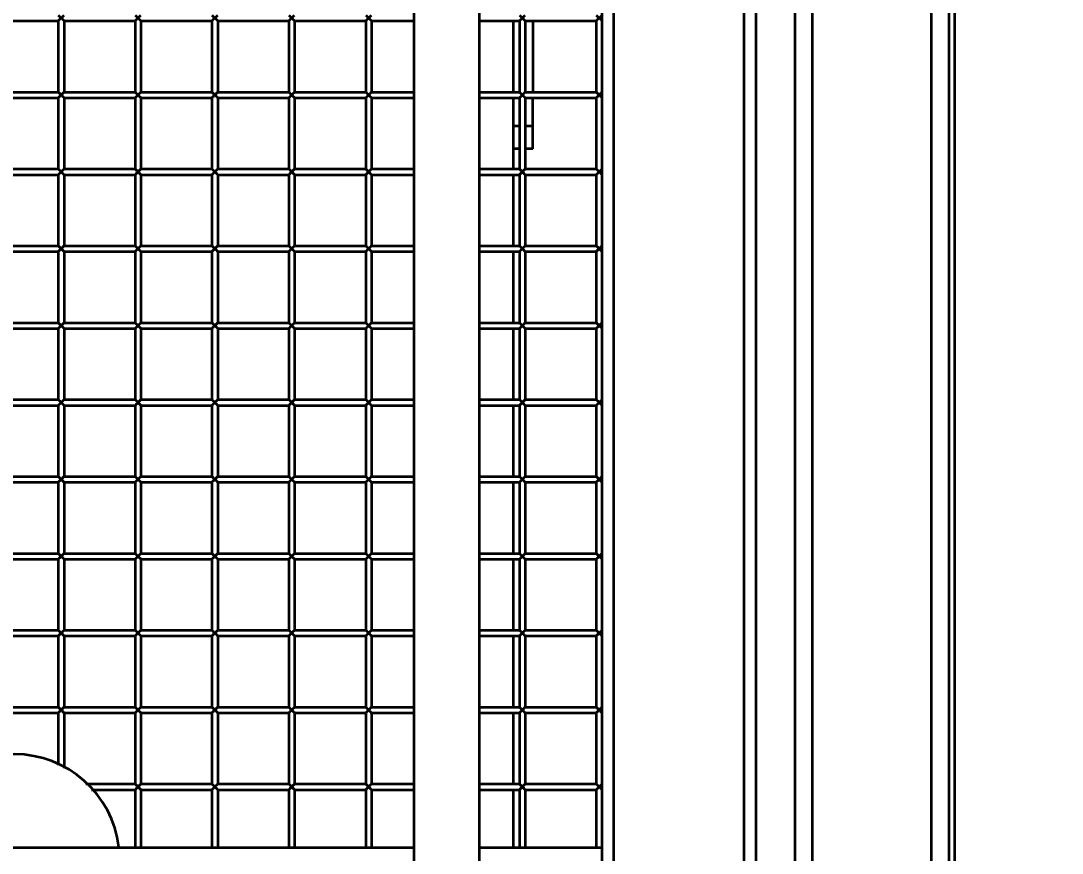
# Model space of a CAD drawing. Header units: millimetres. Extents: x 32496 to 166256, y 3504 to 23939.
# Drawn here: x 146807 to 147349, y 12489 to 12922 of the extents above; entities that cross this region are included whole.
import ezdxf

# ---------------------------------------------------------------- set-up
doc = ezdxf.new("R2010")
doc.units = ezdxf.units.MM
doc.header["$PDSIZE"] = -5
doc.layers.get('0').update_dxf_attribs({"lineweight": 35})
doc.layers.get('Defpoints').update_dxf_attribs({"lineweight": 18})
doc.layers.add('THICK', color=7, linetype='Continuous', lineweight=0)
doc.styles.add('TH_GBDIM', font='仿宋_GB2312.ttf', dxfattribs={"width": 0.8})
doc.dimstyles.new('TH_GBDIM', dxfattribs={"dimscale": 42, "dimtxt": 3, "dimasz": 3, "dimexe": 1.2, "dimexo": 0, "dimgap": 1, "dimtad": 1, "dimdec": 1, "dimdsep": 46, "dimtxsty": 'TH_GBDIM', "dimcen": 2.5, "dimdle": 252, "dimclrd": 4, "dimclre": 4, "dimclrt": 3, "dimadec": 0, "dimazin": 2, "dimtfac": 0.714286, "dimtdec": 1, "dimtmove": 0, "dimatfit": 3, "dimfxl": 1, "dimtolj": 1, "dimarcsym": 0})

# ---------------------------------------------------------------- blocks, each defined once
blk = doc.blocks.new('*D5866')
at = {"layer": 'Defpoints', "color": 0}
for p in [(146504.2, 13263.4), (152827.2, 12081.36), (152827.2, 11822.56)]:
    blk.add_point(p, dxfattribs=at)
at = {"layer": 'THICK', "color": 4, "linetype": 'Continuous', "lineweight": -2}
for p, q in [((146504.2, 13263.4), (146504.2, 11792.56)), ((152827.2, 12081.36), (152827.2, 11792.56)), ((146579.2, 11822.56), (152752.2, 11822.56))]:
    blk.add_line(p, q, dxfattribs=at)
at = {"layer": 'THICK', "color": 4}
for points in [[(146579.2, 11835.06), (146579.2, 11810.06), (146504.2, 11822.56)], [(152752.2, 11810.06), (152752.2, 11835.06), (152827.2, 11822.56)]]:
    blk.add_solid(points, dxfattribs=at)
at = {"layer": 'THICK', "color": 3, "lineweight": -3, "insert": (149665.7, 11885.26), "char_height": 75, "attachment_point": 5, "style": 'TH_GBDIM'}
blk.add_mtext('\\A1;About {\\A1;6323}', dxfattribs=at)
blk = doc.blocks.new('8-1250')
at = {"linetype": 'Continuous'}
for p, q in [((-1377.63, -34671.29), (-1377.63, -32152.29)), ((-1315.63, -34671.29), (-1315.63, -32152.29)), ((-1306.63, -32152.29), (-1306.63, -34671.29)), ((-1303.63, -32152.29), (-1303.63, -34671.29)), ((-1386.63, -34591.29), (-1386.63, -32232.29)), ((-1481.13, -32251.79), (-1481.13, -34571.79)), ((-1413.13, -34571.79), (-1413.13, -32251.79)), ((-1407.13, -32251.79), (-1407.13, -34571.79)), ((-1551.13, -33362.79), (-1551.13, -34431.79)), ((-1585.13, -33446.27), (-1585.13, -34431.79)), ((-1487.13, -34414.79), (-1487.13, -33511.79)), ((-1770.13, -33981.79), (-1767.13, -33984.79)), ((-1770.13, -33984.79), (-1767.13, -33981.79)), ((-1730.13, -33981.79), (-1727.13, -33984.79)), ((-1730.13, -33984.79), (-1727.13, -33981.79)), ((-1690.13, -33981.79), (-1687.13, -33984.79)), ((-1690.13, -33984.79), (-1687.13, -33981.79)), ((-1650.13, -33981.79), (-1647.13, -33984.79)), ((-1650.13, -33984.79), (-1647.13, -33981.79)), ((-1610.13, -33981.79), (-1607.13, -33984.79)), ((-1610.13, -33984.79), (-1607.13, -33981.79)), ((-1530.13, -33981.79), (-1527.13, -33984.79)), ((-1530.13, -33984.79), (-1527.13, -33981.79)), ((-1490.13, -33981.79), (-1487.13, -33984.79)), ((-1490.13, -33984.79), (-1487.13, -33981.79)), ((-1807.13, -33984.79), (-1770.13, -33984.79)), ((-1770.13, -33984.79), (-1770.13, -34021.79)), ((-1767.13, -33984.79), (-1730.13, -33984.79)), ((-1767.13, -33984.79), (-1767.13, -34021.79)), ((-1730.13, -33984.79), (-1730.13, -34021.79)), ((-1727.13, -33984.79), (-1690.13, -33984.79)), ((-1727.13, -33984.79), (-1727.13, -34021.79)), ((-1690.13, -33984.79), (-1690.13, -34021.79)), ((-1687.13, -33984.79), (-1650.13, -33984.79)), ((-1687.13, -33984.79), (-1687.13, -34021.79)), ((-1650.13, -33984.79), (-1650.13, -34021.79)), ((-1647.13, -33984.79), (-1610.13, -33984.79)), ((-1647.13, -33984.79), (-1647.13, -34021.79)), ((-1610.13, -33984.79), (-1610.13, -34021.79)), ((-1607.13, -33984.79), (-1585.13, -33984.79)), ((-1607.13, -33984.79), (-1607.13, -34021.79)), ((-1551.13, -33984.79), (-1530.13, -33984.79)), ((-1533.13, -34021.79), (-1533.13, -33984.79)), ((-1530.13, -33984.79), (-1530.13, -34021.79)), ((-1527.13, -33984.79), (-1490.13, -33984.79)), ((-1527.13, -33984.79), (-1527.13, -34021.79)), ((-1523.13, -33984.79), (-1523.13, -34021.79)), ((-1490.13, -33984.79), (-1490.13, -34021.79)), ((-1807.13, -34021.79), (-1770.13, -34021.79)), ((-1807.13, -34024.79), (-1770.13, -34024.79)), ((-1770.13, -34021.79), (-1767.13, -34024.79)), ((-1770.13, -34024.79), (-1767.13, -34021.79)), ((-1770.13, -34024.79), (-1770.13, -34061.79)), ((-1770.01, -34024.67), (-1769.22, -34023.88)), ((-1769.22, -34023.88), (-1768.63, -34023.29)), ((-1767.13, -34021.79), (-1730.13, -34021.79)), ((-1767.13, -34024.79), (-1730.13, -34024.79)), ((-1767.13, -34024.79), (-1767.13, -34061.79)), ((-1730.13, -34021.79), (-1727.13, -34024.79)), ((-1730.13, -34024.79), (-1727.13, -34021.79)), ((-1730.13, -34024.79), (-1730.13, -34061.79)), ((-1730.01, -34024.67), (-1729.22, -34023.88)), ((-1729.22, -34023.88), (-1728.63, -34023.29)), ((-1727.13, -34021.79), (-1690.13, -34021.79)), ((-1727.13, -34024.79), (-1690.13, -34024.79)), ((-1727.13, -34024.79), (-1727.13, -34061.79)), ((-1690.13, -34021.79), (-1687.13, -34024.79)), ((-1690.13, -34024.79), (-1687.13, -34021.79)), ((-1690.13, -34024.79), (-1690.13, -34061.79)), ((-1690.01, -34024.67), (-1689.22, -34023.88)), ((-1689.22, -34023.88), (-1688.63, -34023.29)), ((-1687.13, -34021.79), (-1650.13, -34021.79)), ((-1687.13, -34024.79), (-1650.13, -34024.79)), ((-1687.13, -34024.79), (-1687.13, -34061.79)), ((-1650.13, -34021.79), (-1647.13, -34024.79)), ((-1650.13, -34024.79), (-1647.13, -34021.79)), ((-1650.13, -34024.79), (-1650.13, -34061.79)), ((-1650.01, -34024.67), (-1649.22, -34023.88)), ((-1649.22, -34023.88), (-1648.63, -34023.29)), ((-1647.13, -34021.79), (-1610.13, -34021.79)), ((-1647.13, -34024.79), (-1610.13, -34024.79)), ((-1647.13, -34024.79), (-1647.13, -34061.79)), ((-1610.13, -34021.79), (-1607.13, -34024.79)), ((-1610.13, -34024.79), (-1607.13, -34021.79)), ((-1610.13, -34024.79), (-1610.13, -34061.79)), ((-1610.01, -34024.67), (-1609.22, -34023.88)), ((-1609.22, -34023.88), (-1608.63, -34023.29)), ((-1607.13, -34021.79), (-1585.13, -34021.79)), ((-1607.13, -34024.79), (-1585.13, -34024.79)), ((-1607.13, -34024.79), (-1607.13, -34061.79)), ((-1551.13, -34021.79), (-1530.13, -34021.79)), ((-1551.13, -34024.79), (-1530.13, -34024.79)), ((-1533.13, -34061.79), (-1533.13, -34024.79)), ((-1530.13, -34021.79), (-1527.13, -34024.79)), ((-1530.13, -34024.79), (-1527.13, -34021.79)), ((-1530.13, -34024.79), (-1530.13, -34061.79)), ((-1530.01, -34024.67), (-1529.22, -34023.88)), ((-1529.22, -34023.88), (-1528.63, -34023.29)), ((-1527.13, -34021.79), (-1490.13, -34021.79)), ((-1527.13, -34024.79), (-1490.13, -34024.79)), ((-1527.13, -34024.79), (-1527.13, -34061.79)), ((-1523.13, -34051.29), (-1523.13, -34024.79)), ((-1490.13, -34021.79), (-1487.13, -34024.79)), ((-1490.13, -34024.79), (-1487.13, -34021.79)), ((-1490.13, -34024.79), (-1490.13, -34061.79)), ((-1490.01, -34024.67), (-1489.22, -34023.88)), ((-1489.22, -34023.88), (-1488.63, -34023.29)), ((-1533.13, -34039.29), (-1530.13, -34039.29)), ((-1527.13, -34039.29), (-1523.13, -34039.29)), ((-1530.13, -34051.29), (-1533.13, -34051.29)), ((-1523.13, -34051.29), (-1527.13, -34051.29)), ((-1807.13, -34061.79), (-1770.13, -34061.79)), ((-1770.13, -34061.79), (-1767.13, -34064.79)), ((-1770.13, -34064.79), (-1767.13, -34061.79)), ((-1770.01, -34064.67), (-1769.22, -34063.88)), ((-1769.22, -34063.88), (-1768.63, -34063.29)), ((-1767.13, -34061.79), (-1730.13, -34061.79)), ((-1730.13, -34061.79), (-1727.13, -34064.79)), ((-1730.13, -34064.79), (-1727.13, -34061.79)), ((-1730.01, -34064.67), (-1729.22, -34063.88)), ((-1729.22, -34063.88), (-1728.63, -34063.29)), ((-1727.13, -34061.79), (-1690.13, -34061.79)), ((-1690.13, -34061.79), (-1687.13, -34064.79)), ((-1690.13, -34064.79), (-1687.13, -34061.79)), ((-1690.01, -34064.67), (-1689.22, -34063.88)), ((-1689.22, -34063.88), (-1688.63, -34063.29)), ((-1687.13, -34061.79), (-1650.13, -34061.79)), ((-1650.13, -34061.79), (-1647.13, -34064.79)), ((-1650.13, -34064.79), (-1647.13, -34061.79)), ((-1650.01, -34064.67), (-1649.22, -34063.88)), ((-1649.22, -34063.88), (-1648.63, -34063.29)), ((-1647.13, -34061.79), (-1610.13, -34061.79)), ((-1610.13, -34061.79), (-1607.13, -34064.79)), ((-1610.13, -34064.79), (-1607.13, -34061.79)), ((-1610.01, -34064.67), (-1609.22, -34063.88)), ((-1609.22, -34063.88), (-1608.63, -34063.29)), ((-1607.13, -34061.79), (-1585.13, -34061.79)), ((-1551.13, -34061.79), (-1530.13, -34061.79)), ((-1530.13, -34061.79), (-1527.13, -34064.79)), ((-1530.13, -34064.79), (-1527.13, -34061.79)), ((-1530.01, -34064.67), (-1529.22, -34063.88)), ((-1529.22, -34063.88), (-1528.63, -34063.29)), ((-1527.13, -34061.79), (-1490.13, -34061.79)), ((-1490.13, -34061.79), (-1487.13, -34064.79)), ((-1490.13, -34064.79), (-1487.13, -34061.79)), ((-1490.01, -34064.67), (-1489.22, -34063.88)), ((-1489.22, -34063.88), (-1488.63, -34063.29)), ((-1807.13, -34064.79), (-1770.13, -34064.79)), ((-1770.13, -34064.79), (-1770.13, -34101.79)), ((-1767.13, -34064.79), (-1730.13, -34064.79)), ((-1767.13, -34064.79), (-1767.13, -34101.79)), ((-1730.13, -34064.79), (-1730.13, -34101.79)), ((-1727.13, -34064.79), (-1690.13, -34064.79)), ((-1727.13, -34064.79), (-1727.13, -34101.79)), ((-1690.13, -34064.79), (-1690.13, -34101.79)), ((-1687.13, -34064.79), (-1650.13, -34064.79)), ((-1687.13, -34064.79), (-1687.13, -34101.79)), ((-1650.13, -34064.79), (-1650.13, -34101.79)), ((-1647.13, -34064.79), (-1610.13, -34064.79)), ((-1647.13, -34064.79), (-1647.13, -34101.79)), ((-1610.13, -34064.79), (-1610.13, -34101.79)), ((-1607.13, -34064.79), (-1585.13, -34064.79)), ((-1607.13, -34064.79), (-1607.13, -34101.79)), ((-1551.13, -34064.79), (-1530.13, -34064.79)), ((-1533.13, -34101.79), (-1533.13, -34064.79)), ((-1530.13, -34064.79), (-1530.13, -34101.79)), ((-1527.13, -34064.79), (-1490.13, -34064.79)), ((-1527.13, -34064.79), (-1527.13, -34101.79)), ((-1490.13, -34064.79), (-1490.13, -34101.79)), ((-1807.13, -34101.79), (-1770.13, -34101.79)), ((-1770.13, -34101.79), (-1767.13, -34104.79)), ((-1770.13, -34104.79), (-1767.13, -34101.79)), ((-1767.13, -34101.79), (-1730.13, -34101.79)), ((-1730.13, -34101.79), (-1727.13, -34104.79)), ((-1730.13, -34104.79), (-1727.13, -34101.79)), ((-1727.13, -34101.79), (-1690.13, -34101.79)), ((-1690.13, -34101.79), (-1687.13, -34104.79)), ((-1690.13, -34104.79), (-1687.13, -34101.79)), ((-1687.13, -34101.79), (-1650.13, -34101.79)), ((-1650.13, -34101.79), (-1647.13, -34104.79)), ((-1650.13, -34104.79), (-1647.13, -34101.79)), ((-1647.13, -34101.79), (-1610.13, -34101.79)), ((-1610.13, -34101.79), (-1607.13, -34104.79)), ((-1610.13, -34104.79), (-1607.13, -34101.79)), ((-1607.13, -34101.79), (-1585.13, -34101.79)), ((-1551.13, -34101.79), (-1530.13, -34101.79)), ((-1530.13, -34101.79), (-1527.13, -34104.79)), ((-1530.13, -34104.79), (-1527.13, -34101.79)), ((-1527.13, -34101.79), (-1490.13, -34101.79)), ((-1490.13, -34101.79), (-1487.13, -34104.79)), ((-1490.13, -34104.79), (-1487.13, -34101.79)), ((-1807.13, -34104.79), (-1770.13, -34104.79)), ((-1770.13, -34104.79), (-1770.13, -34141.79)), ((-1770.01, -34104.67), (-1769.22, -34103.88)), ((-1769.22, -34103.88), (-1768.63, -34103.29)), ((-1767.13, -34104.79), (-1730.13, -34104.79)), ((-1767.13, -34104.79), (-1767.13, -34141.79)), ((-1730.13, -34104.79), (-1730.13, -34141.79)), ((-1730.01, -34104.67), (-1729.22, -34103.88)), ((-1729.22, -34103.88), (-1728.63, -34103.29)), ((-1727.13, -34104.79), (-1690.13, -34104.79)), ((-1727.13, -34104.79), (-1727.13, -34141.79)), ((-1690.13, -34104.79), (-1690.13, -34141.79)), ((-1690.01, -34104.67), (-1689.22, -34103.88)), ((-1689.22, -34103.88), (-1688.63, -34103.29)), ((-1687.13, -34104.79), (-1650.13, -34104.79)), ((-1687.13, -34104.79), (-1687.13, -34141.79)), ((-1650.13, -34104.79), (-1650.13, -34141.79)), ((-1650.01, -34104.67), (-1649.22, -34103.88)), ((-1649.22, -34103.88), (-1648.63, -34103.29)), ((-1647.13, -34104.79), (-1610.13, -34104.79)), ((-1647.13, -34104.79), (-1647.13, -34141.79)), ((-1610.13, -34104.79), (-1610.13, -34141.79)), ((-1610.01, -34104.67), (-1609.22, -34103.88)), ((-1609.22, -34103.88), (-1608.63, -34103.29)), ((-1607.13, -34104.79), (-1585.13, -34104.79)), ((-1607.13, -34104.79), (-1607.13, -34141.79)), ((-1551.13, -34104.79), (-1530.13, -34104.79)), ((-1533.13, -34141.79), (-1533.13, -34104.79)), ((-1530.13, -34104.79), (-1530.13, -34141.79)), ((-1530.01, -34104.67), (-1529.22, -34103.88)), ((-1529.22, -34103.88), (-1528.63, -34103.29)), ((-1527.13, -34104.79), (-1490.13, -34104.79)), ((-1527.13, -34104.79), (-1527.13, -34141.79)), ((-1490.13, -34104.79), (-1490.13, -34141.79)), ((-1490.01, -34104.67), (-1489.22, -34103.88)), ((-1489.22, -34103.88), (-1488.63, -34103.29)), ((-1807.13, -34141.79), (-1770.13, -34141.79)), ((-1807.13, -34144.79), (-1770.13, -34144.79)), ((-1770.13, -34141.79), (-1767.13, -34144.79)), ((-1770.13, -34144.79), (-1767.13, -34141.79)), ((-1770.13, -34144.79), (-1770.13, -34181.79)), ((-1770.01, -34144.67), (-1769.22, -34143.88)), ((-1769.22, -34143.88), (-1768.63, -34143.29)), ((-1767.13, -34141.79), (-1730.13, -34141.79)), ((-1767.13, -34144.79), (-1730.13, -34144.79)), ((-1767.13, -34144.79), (-1767.13, -34181.79)), ((-1730.13, -34141.79), (-1727.13, -34144.79)), ((-1730.13, -34144.79), (-1727.13, -34141.79)), ((-1730.13, -34144.79), (-1730.13, -34181.79)), ((-1730.01, -34144.67), (-1729.22, -34143.88)), ((-1729.22, -34143.88), (-1728.63, -34143.29)), ((-1727.13, -34141.79), (-1690.13, -34141.79)), ((-1727.13, -34144.79), (-1690.13, -34144.79)), ((-1727.13, -34144.79), (-1727.13, -34181.79)), ((-1690.13, -34141.79), (-1687.13, -34144.79)), ((-1690.13, -34144.79), (-1687.13, -34141.79)), ((-1690.13, -34144.79), (-1690.13, -34181.79)), ((-1690.01, -34144.67), (-1689.22, -34143.88)), ((-1689.22, -34143.88), (-1688.63, -34143.29)), ((-1687.13, -34141.79), (-1650.13, -34141.79)), ((-1687.13, -34144.79), (-1650.13, -34144.79)), ((-1687.13, -34144.79), (-1687.13, -34181.79)), ((-1650.13, -34141.79), (-1647.13, -34144.79)), ((-1650.13, -34144.79), (-1647.13, -34141.79)), ((-1650.13, -34144.79), (-1650.13, -34181.79)), ((-1650.01, -34144.67), (-1649.22, -34143.88)), ((-1649.22, -34143.88), (-1648.63, -34143.29)), ((-1647.13, -34141.79), (-1610.13, -34141.79)), ((-1647.13, -34144.79), (-1610.13, -34144.79)), ((-1647.13, -34144.79), (-1647.13, -34181.79)), ((-1610.13, -34141.79), (-1607.13, -34144.79)), ((-1610.13, -34144.79), (-1607.13, -34141.79)), ((-1610.13, -34144.79), (-1610.13, -34181.79)), ((-1610.01, -34144.67), (-1609.22, -34143.88)), ((-1609.22, -34143.88), (-1608.63, -34143.29)), ((-1607.13, -34141.79), (-1585.13, -34141.79)), ((-1607.13, -34144.79), (-1585.13, -34144.79)), ((-1607.13, -34144.79), (-1607.13, -34181.79)), ((-1551.13, -34141.79), (-1530.13, -34141.79)), ((-1551.13, -34144.79), (-1530.13, -34144.79)), ((-1533.13, -34181.79), (-1533.13, -34144.79)), ((-1530.13, -34141.79), (-1527.13, -34144.79)), ((-1530.13, -34144.79), (-1527.13, -34141.79)), ((-1530.13, -34144.79), (-1530.13, -34181.79)), ((-1530.01, -34144.67), (-1529.22, -34143.88)), ((-1529.22, -34143.88), (-1528.63, -34143.29)), ((-1527.13, -34141.79), (-1490.13, -34141.79)), ((-1527.13, -34144.79), (-1490.13, -34144.79)), ((-1527.13, -34144.79), (-1527.13, -34181.79)), ((-1490.13, -34141.79), (-1487.13, -34144.79)), ((-1490.13, -34144.79), (-1487.13, -34141.79)), ((-1490.13, -34144.79), (-1490.13, -34181.79)), ((-1490.01, -34144.67), (-1489.22, -34143.88)), ((-1489.22, -34143.88), (-1488.63, -34143.29)), ((-1807.13, -34181.79), (-1770.13, -34181.79)), ((-1770.13, -34181.79), (-1767.13, -34184.79)), ((-1770.13, -34184.79), (-1767.13, -34181.79)), ((-1770.01, -34184.67), (-1769.22, -34183.88)), ((-1769.22, -34183.88), (-1768.63, -34183.29)), ((-1767.13, -34181.79), (-1730.13, -34181.79)), ((-1730.13, -34181.79), (-1727.13, -34184.79)), ((-1730.13, -34184.79), (-1727.13, -34181.79)), ((-1730.01, -34184.67), (-1729.22, -34183.88)), ((-1729.22, -34183.88), (-1728.63, -34183.29)), ((-1727.13, -34181.79), (-1690.13, -34181.79)), ((-1690.13, -34181.79), (-1687.13, -34184.79)), ((-1690.13, -34184.79), (-1687.13, -34181.79)), ((-1690.01, -34184.67), (-1689.22, -34183.88)), ((-1689.22, -34183.88), (-1688.63, -34183.29)), ((-1687.13, -34181.79), (-1650.13, -34181.79)), ((-1650.13, -34181.79), (-1647.13, -34184.79)), ((-1650.13, -34184.79), (-1647.13, -34181.79)), ((-1650.01, -34184.67), (-1649.22, -34183.88)), ((-1649.22, -34183.88), (-1648.63, -34183.29)), ((-1647.13, -34181.79), (-1610.13, -34181.79)), ((-1610.13, -34181.79), (-1607.13, -34184.79)), ((-1610.13, -34184.79), (-1607.13, -34181.79)), ((-1610.01, -34184.67), (-1609.22, -34183.88)), ((-1609.22, -34183.88), (-1608.63, -34183.29)), ((-1607.13, -34181.79), (-1585.13, -34181.79)), ((-1551.13, -34181.79), (-1530.13, -34181.79)), ((-1530.13, -34181.79), (-1527.13, -34184.79)), ((-1530.13, -34184.79), (-1527.13, -34181.79)), ((-1530.01, -34184.67), (-1529.22, -34183.88)), ((-1529.22, -34183.88), (-1528.63, -34183.29)), ((-1527.13, -34181.79), (-1490.13, -34181.79)), ((-1490.13, -34181.79), (-1487.13, -34184.79)), ((-1490.13, -34184.79), (-1487.13, -34181.79)), ((-1490.01, -34184.67), (-1489.22, -34183.88)), ((-1489.22, -34183.88), (-1488.63, -34183.29)), ((-1807.13, -34184.79), (-1770.13, -34184.79)), ((-1770.13, -34184.79), (-1770.13, -34221.79)), ((-1767.13, -34184.79), (-1730.13, -34184.79)), ((-1767.13, -34184.79), (-1767.13, -34221.79)), ((-1730.13, -34184.79), (-1730.13, -34221.79)), ((-1727.13, -34184.79), (-1690.13, -34184.79)), ((-1727.13, -34184.79), (-1727.13, -34221.79)), ((-1690.13, -34184.79), (-1690.13, -34221.79)), ((-1687.13, -34184.79), (-1650.13, -34184.79)), ((-1687.13, -34184.79), (-1687.13, -34221.79)), ((-1650.13, -34184.79), (-1650.13, -34221.79)), ((-1647.13, -34184.79), (-1610.13, -34184.79)), ((-1647.13, -34184.79), (-1647.13, -34221.79)), ((-1610.13, -34184.79), (-1610.13, -34221.79)), ((-1607.13, -34184.79), (-1585.13, -34184.79)), ((-1607.13, -34184.79), (-1607.13, -34221.79)), ((-1551.13, -34184.79), (-1530.13, -34184.79)), ((-1533.13, -34221.79), (-1533.13, -34184.79)), ((-1530.13, -34184.79), (-1530.13, -34221.79)), ((-1527.13, -34184.79), (-1490.13, -34184.79)), ((-1527.13, -34184.79), (-1527.13, -34221.79)), ((-1490.13, -34184.79), (-1490.13, -34221.79)), ((-1807.13, -34221.79), (-1770.13, -34221.79)), ((-1770.13, -34221.79), (-1767.13, -34224.79)), ((-1770.13, -34224.79), (-1767.13, -34221.79)), ((-1767.13, -34221.79), (-1730.13, -34221.79)), ((-1730.13, -34221.79), (-1727.13, -34224.79)), ((-1730.13, -34224.79), (-1727.13, -34221.79)), ((-1727.13, -34221.79), (-1690.13, -34221.79)), ((-1690.13, -34221.79), (-1687.13, -34224.79)), ((-1690.13, -34224.79), (-1687.13, -34221.79)), ((-1687.13, -34221.79), (-1650.13, -34221.79)), ((-1650.13, -34221.79), (-1647.13, -34224.79)), ((-1650.13, -34224.79), (-1647.13, -34221.79)), ((-1647.13, -34221.79), (-1610.13, -34221.79)), ((-1610.13, -34221.79), (-1607.13, -34224.79)), ((-1610.13, -34224.79), (-1607.13, -34221.79)), ((-1607.13, -34221.79), (-1585.13, -34221.79)), ((-1551.13, -34221.79), (-1530.13, -34221.79)), ((-1530.13, -34221.79), (-1527.13, -34224.79)), ((-1530.13, -34224.79), (-1527.13, -34221.79)), ((-1527.13, -34221.79), (-1490.13, -34221.79)), ((-1490.13, -34221.79), (-1487.13, -34224.79)), ((-1490.13, -34224.79), (-1487.13, -34221.79)), ((-1807.13, -34224.79), (-1770.13, -34224.79)), ((-1770.13, -34224.79), (-1770.13, -34261.79)), ((-1770.01, -34224.67), (-1769.22, -34223.88)), ((-1769.22, -34223.88), (-1768.63, -34223.29)), ((-1767.13, -34224.79), (-1730.13, -34224.79)), ((-1767.13, -34224.79), (-1767.13, -34261.79)), ((-1730.13, -34224.79), (-1730.13, -34261.79)), ((-1730.01, -34224.67), (-1729.22, -34223.88)), ((-1729.22, -34223.88), (-1728.63, -34223.29)), ((-1727.13, -34224.79), (-1690.13, -34224.79)), ((-1727.13, -34224.79), (-1727.13, -34261.79)), ((-1690.13, -34224.79), (-1690.13, -34261.79)), ((-1690.01, -34224.67), (-1689.22, -34223.88)), ((-1689.22, -34223.88), (-1688.63, -34223.29)), ((-1687.13, -34224.79), (-1650.13, -34224.79)), ((-1687.13, -34224.79), (-1687.13, -34261.79)), ((-1650.13, -34224.79), (-1650.13, -34261.79)), ((-1650.01, -34224.67), (-1649.22, -34223.88)), ((-1649.22, -34223.88), (-1648.63, -34223.29)), ((-1647.13, -34224.79), (-1610.13, -34224.79)), ((-1647.13, -34224.79), (-1647.13, -34261.79)), ((-1610.13, -34224.79), (-1610.13, -34261.79)), ((-1610.01, -34224.67), (-1609.22, -34223.88)), ((-1609.22, -34223.88), (-1608.63, -34223.29)), ((-1607.13, -34224.79), (-1585.13, -34224.79)), ((-1607.13, -34224.79), (-1607.13, -34261.79)), ((-1551.13, -34224.79), (-1530.13, -34224.79)), ((-1533.13, -34261.79), (-1533.13, -34224.79)), ((-1530.13, -34224.79), (-1530.13, -34261.79)), ((-1530.01, -34224.67), (-1529.22, -34223.88)), ((-1529.22, -34223.88), (-1528.63, -34223.29)), ((-1527.13, -34224.79), (-1490.13, -34224.79)), ((-1527.13, -34224.79), (-1527.13, -34261.79)), ((-1490.13, -34224.79), (-1490.13, -34261.79)), ((-1490.01, -34224.67), (-1489.22, -34223.88)), ((-1489.22, -34223.88), (-1488.63, -34223.29)), ((-1807.13, -34261.79), (-1770.13, -34261.79)), ((-1807.13, -34264.79), (-1770.13, -34264.79)), ((-1770.13, -34261.79), (-1767.13, -34264.79)), ((-1770.13, -34264.79), (-1767.13, -34261.79)), ((-1770.13, -34264.79), (-1770.13, -34301.79)), ((-1770.01, -34264.67), (-1769.22, -34263.88)), ((-1769.22, -34263.88), (-1768.63, -34263.29)), ((-1767.13, -34261.79), (-1730.13, -34261.79)), ((-1767.13, -34264.79), (-1730.13, -34264.79)), ((-1767.13, -34264.79), (-1767.13, -34301.79)), ((-1730.13, -34261.79), (-1727.13, -34264.79)), ((-1730.13, -34264.79), (-1727.13, -34261.79)), ((-1730.13, -34264.79), (-1730.13, -34301.79)), ((-1730.01, -34264.67), (-1729.22, -34263.88)), ((-1729.22, -34263.88), (-1728.63, -34263.29)), ((-1727.13, -34261.79), (-1690.13, -34261.79)), ((-1727.13, -34264.79), (-1690.13, -34264.79)), ((-1727.13, -34264.79), (-1727.13, -34301.79)), ((-1690.13, -34261.79), (-1687.13, -34264.79)), ((-1690.13, -34264.79), (-1687.13, -34261.79)), ((-1690.13, -34264.79), (-1690.13, -34301.79)), ((-1690.01, -34264.67), (-1689.22, -34263.88)), ((-1689.22, -34263.88), (-1688.63, -34263.29)), ((-1687.13, -34261.79), (-1650.13, -34261.79)), ((-1687.13, -34264.79), (-1650.13, -34264.79)), ((-1687.13, -34264.79), (-1687.13, -34301.79)), ((-1650.13, -34261.79), (-1647.13, -34264.79)), ((-1650.13, -34264.79), (-1647.13, -34261.79)), ((-1650.13, -34264.79), (-1650.13, -34301.79)), ((-1650.01, -34264.67), (-1649.22, -34263.88)), ((-1649.22, -34263.88), (-1648.63, -34263.29)), ((-1647.13, -34261.79), (-1610.13, -34261.79)), ((-1647.13, -34264.79), (-1610.13, -34264.79)), ((-1647.13, -34264.79), (-1647.13, -34301.79)), ((-1610.13, -34261.79), (-1607.13, -34264.79)), ((-1610.13, -34264.79), (-1607.13, -34261.79)), ((-1610.13, -34264.79), (-1610.13, -34301.79)), ((-1610.01, -34264.67), (-1609.22, -34263.88)), ((-1609.22, -34263.88), (-1608.63, -34263.29)), ((-1607.13, -34261.79), (-1585.13, -34261.79)), ((-1607.13, -34264.79), (-1585.13, -34264.79)), ((-1607.13, -34264.79), (-1607.13, -34301.79)), ((-1551.13, -34261.79), (-1530.13, -34261.79)), ((-1551.13, -34264.79), (-1530.13, -34264.79)), ((-1533.13, -34301.79), (-1533.13, -34264.79)), ((-1530.13, -34261.79), (-1527.13, -34264.79)), ((-1530.13, -34264.79), (-1527.13, -34261.79)), ((-1530.13, -34264.79), (-1530.13, -34301.79)), ((-1530.01, -34264.67), (-1529.22, -34263.88)), ((-1529.22, -34263.88), (-1528.63, -34263.29)), ((-1527.13, -34261.79), (-1490.13, -34261.79)), ((-1527.13, -34264.79), (-1490.13, -34264.79)), ((-1527.13, -34264.79), (-1527.13, -34301.79)), ((-1490.13, -34261.79), (-1487.13, -34264.79)), ((-1490.13, -34264.79), (-1487.13, -34261.79)), ((-1490.13, -34264.79), (-1490.13, -34301.79)), ((-1490.01, -34264.67), (-1489.22, -34263.88)), ((-1489.22, -34263.88), (-1488.63, -34263.29)), ((-1807.13, -34301.79), (-1770.13, -34301.79)), ((-1770.13, -34301.79), (-1767.13, -34304.79)), ((-1770.13, -34304.79), (-1767.13, -34301.79)), ((-1767.13, -34301.79), (-1730.13, -34301.79)), ((-1730.13, -34301.79), (-1727.13, -34304.79)), ((-1730.13, -34304.79), (-1727.13, -34301.79)), ((-1727.13, -34301.79), (-1690.13, -34301.79)), ((-1690.13, -34301.79), (-1687.13, -34304.79)), ((-1690.13, -34304.79), (-1687.13, -34301.79)), ((-1687.13, -34301.79), (-1650.13, -34301.79)), ((-1650.13, -34301.79), (-1647.13, -34304.79)), ((-1650.13, -34304.79), (-1647.13, -34301.79)), ((-1647.13, -34301.79), (-1610.13, -34301.79)), ((-1610.13, -34301.79), (-1607.13, -34304.79)), ((-1610.13, -34304.79), (-1607.13, -34301.79)), ((-1607.13, -34301.79), (-1585.13, -34301.79)), ((-1551.13, -34301.79), (-1530.13, -34301.79)), ((-1530.13, -34301.79), (-1527.13, -34304.79)), ((-1530.13, -34304.79), (-1527.13, -34301.79)), ((-1527.13, -34301.79), (-1490.13, -34301.79)), ((-1490.13, -34301.79), (-1487.13, -34304.79)), ((-1490.13, -34304.79), (-1487.13, -34301.79)), ((-1807.13, -34304.79), (-1770.13, -34304.79)), ((-1770.13, -34304.79), (-1770.13, -34341.79)), ((-1770.01, -34304.67), (-1769.22, -34303.88)), ((-1769.22, -34303.88), (-1768.63, -34303.29)), ((-1767.13, -34304.79), (-1730.13, -34304.79)), ((-1767.13, -34304.79), (-1767.13, -34341.79)), ((-1730.13, -34304.79), (-1730.13, -34341.79)), ((-1730.01, -34304.67), (-1729.22, -34303.88)), ((-1729.22, -34303.88), (-1728.63, -34303.29)), ((-1727.13, -34304.79), (-1690.13, -34304.79)), ((-1727.13, -34304.79), (-1727.13, -34341.79)), ((-1690.13, -34304.79), (-1690.13, -34341.79)), ((-1690.01, -34304.67), (-1689.22, -34303.88)), ((-1689.22, -34303.88), (-1688.63, -34303.29)), ((-1687.13, -34304.79), (-1650.13, -34304.79)), ((-1687.13, -34304.79), (-1687.13, -34341.79)), ((-1650.13, -34304.79), (-1650.13, -34341.79)), ((-1650.01, -34304.67), (-1649.22, -34303.88)), ((-1649.22, -34303.88), (-1648.63, -34303.29)), ((-1647.13, -34304.79), (-1610.13, -34304.79)), ((-1647.13, -34304.79), (-1647.13, -34341.79)), ((-1610.13, -34304.79), (-1610.13, -34341.79)), ((-1610.01, -34304.67), (-1609.22, -34303.88)), ((-1609.22, -34303.88), (-1608.63, -34303.29)), ((-1607.13, -34304.79), (-1585.13, -34304.79)), ((-1607.13, -34304.79), (-1607.13, -34341.79)), ((-1551.13, -34304.79), (-1530.13, -34304.79)), ((-1533.13, -34341.79), (-1533.13, -34304.79)), ((-1530.13, -34304.79), (-1530.13, -34341.79)), ((-1530.01, -34304.67), (-1529.22, -34303.88)), ((-1529.22, -34303.88), (-1528.63, -34303.29)), ((-1527.13, -34304.79), (-1490.13, -34304.79)), ((-1527.13, -34304.79), (-1527.13, -34341.79)), ((-1490.13, -34304.79), (-1490.13, -34341.79)), ((-1490.01, -34304.67), (-1489.22, -34303.88)), ((-1489.22, -34303.88), (-1488.63, -34303.29)), ((-1807.13, -34341.79), (-1770.13, -34341.79)), ((-1807.13, -34344.79), (-1770.13, -34344.79)), ((-1770.13, -34341.79), (-1767.13, -34344.79)), ((-1770.13, -34344.79), (-1767.13, -34341.79)), ((-1770.13, -34344.79), (-1770.13, -34372.06)), ((-1770.01, -34344.67), (-1769.22, -34343.88)), ((-1769.22, -34343.88), (-1768.63, -34343.29)), ((-1767.13, -34341.79), (-1730.13, -34341.79)), ((-1767.13, -34344.79), (-1730.13, -34344.79)), ((-1767.13, -34344.79), (-1767.13, -34373.56)), ((-1730.13, -34341.79), (-1727.13, -34344.79)), ((-1730.13, -34344.79), (-1727.13, -34341.79)), ((-1730.13, -34344.79), (-1730.13, -34381.79)), ((-1730.01, -34344.67), (-1729.22, -34343.88)), ((-1729.22, -34343.88), (-1728.63, -34343.29)), ((-1727.13, -34341.79), (-1690.13, -34341.79)), ((-1727.13, -34344.79), (-1690.13, -34344.79)), ((-1727.13, -34344.79), (-1727.13, -34381.79)), ((-1690.13, -34341.79), (-1687.13, -34344.79)), ((-1690.13, -34344.79), (-1687.13, -34341.79)), ((-1690.13, -34344.79), (-1690.13, -34381.79)), ((-1690.01, -34344.67), (-1689.22, -34343.88)), ((-1689.22, -34343.88), (-1688.63, -34343.29)), ((-1687.13, -34341.79), (-1650.13, -34341.79)), ((-1687.13, -34344.79), (-1650.13, -34344.79)), ((-1687.13, -34344.79), (-1687.13, -34381.79)), ((-1650.13, -34341.79), (-1647.13, -34344.79)), ((-1650.13, -34344.79), (-1647.13, -34341.79)), ((-1650.13, -34344.79), (-1650.13, -34381.79)), ((-1650.01, -34344.67), (-1649.22, -34343.88)), ((-1649.22, -34343.88), (-1648.63, -34343.29)), ((-1647.13, -34341.79), (-1610.13, -34341.79)), ((-1647.13, -34344.79), (-1610.13, -34344.79)), ((-1647.13, -34344.79), (-1647.13, -34381.79)), ((-1610.13, -34341.79), (-1607.13, -34344.79)), ((-1610.13, -34344.79), (-1607.13, -34341.79)), ((-1610.13, -34344.79), (-1610.13, -34381.79)), ((-1610.01, -34344.67), (-1609.22, -34343.88)), ((-1609.22, -34343.88), (-1608.63, -34343.29)), ((-1607.13, -34341.79), (-1585.13, -34341.79)), ((-1607.13, -34344.79), (-1585.13, -34344.79)), ((-1607.13, -34344.79), (-1607.13, -34381.79)), ((-1551.13, -34341.79), (-1530.13, -34341.79)), ((-1551.13, -34344.79), (-1530.13, -34344.79)), ((-1533.13, -34381.79), (-1533.13, -34344.79)), ((-1530.13, -34341.79), (-1527.13, -34344.79)), ((-1530.13, -34344.79), (-1527.13, -34341.79)), ((-1530.13, -34344.79), (-1530.13, -34381.79)), ((-1530.01, -34344.67), (-1529.22, -34343.88)), ((-1529.22, -34343.88), (-1528.63, -34343.29)), ((-1527.13, -34341.79), (-1490.13, -34341.79)), ((-1527.13, -34344.79), (-1490.13, -34344.79)), ((-1527.13, -34344.79), (-1527.13, -34381.79)), ((-1490.13, -34341.79), (-1487.13, -34344.79)), ((-1490.13, -34344.79), (-1487.13, -34341.79)), ((-1490.13, -34344.79), (-1490.13, -34381.79)), ((-1490.01, -34344.67), (-1489.22, -34343.88)), ((-1489.22, -34343.88), (-1488.63, -34343.29)), ((-1755.84, -34381.79), (-1730.13, -34381.79)), ((-1730.13, -34381.79), (-1727.13, -34384.79)), ((-1730.13, -34384.79), (-1727.13, -34381.79)), ((-1730.01, -34384.67), (-1729.22, -34383.88)), ((-1729.22, -34383.88), (-1728.63, -34383.29)), ((-1727.13, -34381.79), (-1690.13, -34381.79)), ((-1690.13, -34381.79), (-1687.13, -34384.79)), ((-1690.13, -34384.79), (-1687.13, -34381.79)), ((-1690.01, -34384.67), (-1689.22, -34383.88)), ((-1689.22, -34383.88), (-1688.63, -34383.29)), ((-1687.13, -34381.79), (-1650.13, -34381.79)), ((-1650.13, -34381.79), (-1647.13, -34384.79)), ((-1650.13, -34384.79), (-1647.13, -34381.79)), ((-1650.01, -34384.67), (-1649.22, -34383.88)), ((-1649.22, -34383.88), (-1648.63, -34383.29)), ((-1647.13, -34381.79), (-1610.13, -34381.79)), ((-1610.13, -34381.79), (-1607.13, -34384.79)), ((-1610.13, -34384.79), (-1607.13, -34381.79)), ((-1610.01, -34384.67), (-1609.22, -34383.88)), ((-1609.22, -34383.88), (-1608.63, -34383.29)), ((-1607.13, -34381.79), (-1585.13, -34381.79)), ((-1551.13, -34381.79), (-1530.13, -34381.79)), ((-1530.13, -34381.79), (-1527.13, -34384.79)), ((-1530.13, -34384.79), (-1527.13, -34381.79)), ((-1530.01, -34384.67), (-1529.22, -34383.88)), ((-1529.22, -34383.88), (-1528.63, -34383.29)), ((-1527.13, -34381.79), (-1490.13, -34381.79)), ((-1490.13, -34381.79), (-1487.13, -34384.79)), ((-1490.13, -34384.79), (-1487.13, -34381.79)), ((-1490.01, -34384.67), (-1489.22, -34383.88)), ((-1489.22, -34383.88), (-1488.63, -34383.29)), ((-1752.81, -34384.79), (-1730.13, -34384.79)), ((-1730.13, -34384.79), (-1730.13, -34414.79)), ((-1727.13, -34384.79), (-1690.13, -34384.79)), ((-1727.13, -34384.79), (-1727.13, -34414.79)), ((-1690.13, -34384.79), (-1690.13, -34414.79)), ((-1687.13, -34384.79), (-1650.13, -34384.79)), ((-1687.13, -34384.79), (-1687.13, -34414.79)), ((-1650.13, -34384.79), (-1650.13, -34414.79)), ((-1647.13, -34384.79), (-1610.13, -34384.79)), ((-1647.13, -34384.79), (-1647.13, -34414.79)), ((-1610.13, -34384.79), (-1610.13, -34414.79)), ((-1607.13, -34384.79), (-1585.13, -34384.79)), ((-1607.13, -34384.79), (-1607.13, -34414.79)), ((-1551.13, -34384.79), (-1530.13, -34384.79)), ((-1533.13, -34414.79), (-1533.13, -34384.79)), ((-1530.13, -34384.79), (-1530.13, -34414.79)), ((-1527.13, -34384.79), (-1490.13, -34384.79)), ((-1527.13, -34384.79), (-1527.13, -34414.79)), ((-1490.13, -34384.79), (-1490.13, -34414.79)), ((-2211.13, -34414.79), (-1585.13, -34414.79)), ((-1551.13, -34414.79), (-1487.13, -34414.79)), ((-1487.13, -34574.79), (-1487.13, -34414.79))]:
    blk.add_line(p, q, dxfattribs=at)
for points in [[(-1768.63, -34023.29), (-1769.21, -34022.7), (-1769.69, -34022.23)], [(-1767.24, -34021.9), (-1767.56, -34022.22), (-1768.05, -34022.71), (-1768.63, -34023.29)], [(-1768.63, -34023.29), (-1768.04, -34023.88), (-1767.57, -34024.35), (-1767.24, -34024.67)], [(-1728.63, -34023.29), (-1729.21, -34022.7), (-1729.69, -34022.23)], [(-1727.24, -34021.9), (-1727.56, -34022.22), (-1728.05, -34022.71), (-1728.63, -34023.29)], [(-1728.63, -34023.29), (-1728.04, -34023.88), (-1727.57, -34024.35), (-1727.24, -34024.67)], [(-1688.63, -34023.29), (-1689.21, -34022.7), (-1689.69, -34022.23)], [(-1687.24, -34021.9), (-1687.56, -34022.22), (-1688.05, -34022.71), (-1688.63, -34023.29)], [(-1688.63, -34023.29), (-1688.04, -34023.88), (-1687.57, -34024.35), (-1687.24, -34024.67)], [(-1648.63, -34023.29), (-1649.21, -34022.7), (-1649.69, -34022.23)], [(-1647.24, -34021.9), (-1647.56, -34022.22), (-1648.05, -34022.71), (-1648.63, -34023.29)], [(-1648.63, -34023.29), (-1648.04, -34023.88), (-1647.57, -34024.35), (-1647.24, -34024.67)], [(-1608.63, -34023.29), (-1609.21, -34022.7), (-1609.69, -34022.23)], [(-1607.24, -34021.9), (-1607.56, -34022.22), (-1608.05, -34022.71), (-1608.63, -34023.29)], [(-1608.63, -34023.29), (-1608.04, -34023.88), (-1607.57, -34024.35), (-1607.24, -34024.67)], [(-1528.63, -34023.29), (-1529.21, -34022.7), (-1529.69, -34022.23)], [(-1527.24, -34021.9), (-1527.56, -34022.22), (-1528.05, -34022.71), (-1528.63, -34023.29)], [(-1528.63, -34023.29), (-1528.04, -34023.88), (-1527.57, -34024.35), (-1527.24, -34024.67)], [(-1488.63, -34023.29), (-1489.21, -34022.7), (-1489.69, -34022.23)], [(-1487.24, -34021.9), (-1487.56, -34022.22), (-1488.05, -34022.71), (-1488.63, -34023.29)], [(-1488.63, -34023.29), (-1488.04, -34023.88), (-1487.57, -34024.35), (-1487.24, -34024.67)], [(-1768.63, -34063.29), (-1769.21, -34062.7), (-1769.69, -34062.23)], [(-1767.24, -34061.9), (-1767.56, -34062.22), (-1768.05, -34062.71), (-1768.63, -34063.29)], [(-1768.63, -34063.29), (-1768.04, -34063.88), (-1767.57, -34064.35), (-1767.24, -34064.67)], [(-1728.63, -34063.29), (-1729.21, -34062.7), (-1729.69, -34062.23)], [(-1727.24, -34061.9), (-1727.56, -34062.22), (-1728.05, -34062.71), (-1728.63, -34063.29)], [(-1728.63, -34063.29), (-1728.04, -34063.88), (-1727.57, -34064.35), (-1727.24, -34064.67)], [(-1688.63, -34063.29), (-1689.21, -34062.7), (-1689.69, -34062.23)], [(-1687.24, -34061.9), (-1687.56, -34062.22), (-1688.05, -34062.71), (-1688.63, -34063.29)], [(-1688.63, -34063.29), (-1688.04, -34063.88), (-1687.57, -34064.35), (-1687.24, -34064.67)], [(-1648.63, -34063.29), (-1649.21, -34062.7), (-1649.69, -34062.23)], [(-1647.24, -34061.9), (-1647.56, -34062.22), (-1648.05, -34062.71), (-1648.63, -34063.29)], [(-1648.63, -34063.29), (-1648.04, -34063.88), (-1647.57, -34064.35), (-1647.24, -34064.67)], [(-1608.63, -34063.29), (-1609.21, -34062.7), (-1609.69, -34062.23)], [(-1607.24, -34061.9), (-1607.56, -34062.22), (-1608.05, -34062.71), (-1608.63, -34063.29)], [(-1608.63, -34063.29), (-1608.04, -34063.88), (-1607.57, -34064.35), (-1607.24, -34064.67)], [(-1528.63, -34063.29), (-1529.21, -34062.7), (-1529.69, -34062.23)], [(-1527.24, -34061.9), (-1527.56, -34062.22), (-1528.05, -34062.71), (-1528.63, -34063.29)], [(-1528.63, -34063.29), (-1528.04, -34063.88), (-1527.57, -34064.35), (-1527.24, -34064.67)], [(-1488.63, -34063.29), (-1489.21, -34062.7), (-1489.69, -34062.23)], [(-1487.24, -34061.9), (-1487.56, -34062.22), (-1488.05, -34062.71), (-1488.63, -34063.29)], [(-1488.63, -34063.29), (-1488.04, -34063.88), (-1487.57, -34064.35), (-1487.24, -34064.67)], [(-1768.63, -34103.29), (-1769.21, -34102.7), (-1769.69, -34102.23)], [(-1767.24, -34101.9), (-1767.56, -34102.22), (-1768.05, -34102.71), (-1768.63, -34103.29)], [(-1728.63, -34103.29), (-1729.21, -34102.7), (-1729.69, -34102.23)], [(-1727.24, -34101.9), (-1727.56, -34102.22), (-1728.05, -34102.71), (-1728.63, -34103.29)], [(-1688.63, -34103.29), (-1689.21, -34102.7), (-1689.69, -34102.23)], [(-1687.24, -34101.9), (-1687.56, -34102.22), (-1688.05, -34102.71), (-1688.63, -34103.29)], [(-1648.63, -34103.29), (-1649.21, -34102.7), (-1649.69, -34102.23)], [(-1647.24, -34101.9), (-1647.56, -34102.22), (-1648.05, -34102.71), (-1648.63, -34103.29)], [(-1608.63, -34103.29), (-1609.21, -34102.7), (-1609.69, -34102.23)], [(-1607.24, -34101.9), (-1607.56, -34102.22), (-1608.05, -34102.71), (-1608.63, -34103.29)], [(-1528.63, -34103.29), (-1529.21, -34102.7), (-1529.69, -34102.23)], [(-1527.24, -34101.9), (-1527.56, -34102.22), (-1528.05, -34102.71), (-1528.63, -34103.29)], [(-1488.63, -34103.29), (-1489.21, -34102.7), (-1489.69, -34102.23)], [(-1487.24, -34101.9), (-1487.56, -34102.22), (-1488.05, -34102.71), (-1488.63, -34103.29)], [(-1768.63, -34103.29), (-1768.04, -34103.88), (-1767.57, -34104.35), (-1767.24, -34104.67)], [(-1728.63, -34103.29), (-1728.04, -34103.88), (-1727.57, -34104.35), (-1727.24, -34104.67)], [(-1688.63, -34103.29), (-1688.04, -34103.88), (-1687.57, -34104.35), (-1687.24, -34104.67)], [(-1648.63, -34103.29), (-1648.04, -34103.88), (-1647.57, -34104.35), (-1647.24, -34104.67)], [(-1608.63, -34103.29), (-1608.04, -34103.88), (-1607.57, -34104.35), (-1607.24, -34104.67)], [(-1528.63, -34103.29), (-1528.04, -34103.88), (-1527.57, -34104.35), (-1527.24, -34104.67)], [(-1488.63, -34103.29), (-1488.04, -34103.88), (-1487.57, -34104.35), (-1487.24, -34104.67)], [(-1768.63, -34143.29), (-1769.21, -34142.7), (-1769.69, -34142.23)], [(-1767.24, -34141.9), (-1767.56, -34142.22), (-1768.05, -34142.71), (-1768.63, -34143.29)], [(-1768.63, -34143.29), (-1768.04, -34143.88), (-1767.57, -34144.35), (-1767.24, -34144.67)], [(-1728.63, -34143.29), (-1729.21, -34142.7), (-1729.69, -34142.23)], [(-1727.24, -34141.9), (-1727.56, -34142.22), (-1728.05, -34142.71), (-1728.63, -34143.29)], [(-1728.63, -34143.29), (-1728.04, -34143.88), (-1727.57, -34144.35), (-1727.24, -34144.67)], [(-1688.63, -34143.29), (-1689.21, -34142.7), (-1689.69, -34142.23)], [(-1687.24, -34141.9), (-1687.56, -34142.22), (-1688.05, -34142.71), (-1688.63, -34143.29)], [(-1688.63, -34143.29), (-1688.04, -34143.88), (-1687.57, -34144.35), (-1687.24, -34144.67)], [(-1648.63, -34143.29), (-1649.21, -34142.7), (-1649.69, -34142.23)], [(-1647.24, -34141.9), (-1647.56, -34142.22), (-1648.05, -34142.71), (-1648.63, -34143.29)], [(-1648.63, -34143.29), (-1648.04, -34143.88), (-1647.57, -34144.35), (-1647.24, -34144.67)], [(-1608.63, -34143.29), (-1609.21, -34142.7), (-1609.69, -34142.23)], [(-1607.24, -34141.9), (-1607.56, -34142.22), (-1608.05, -34142.71), (-1608.63, -34143.29)], [(-1608.63, -34143.29), (-1608.04, -34143.88), (-1607.57, -34144.35), (-1607.24, -34144.67)], [(-1528.63, -34143.29), (-1529.21, -34142.7), (-1529.69, -34142.23)], [(-1527.24, -34141.9), (-1527.56, -34142.22), (-1528.05, -34142.71), (-1528.63, -34143.29)], [(-1528.63, -34143.29), (-1528.04, -34143.88), (-1527.57, -34144.35), (-1527.24, -34144.67)], [(-1488.63, -34143.29), (-1489.21, -34142.7), (-1489.69, -34142.23)], [(-1487.24, -34141.9), (-1487.56, -34142.22), (-1488.05, -34142.71), (-1488.63, -34143.29)], [(-1488.63, -34143.29), (-1488.04, -34143.88), (-1487.57, -34144.35), (-1487.24, -34144.67)], [(-1768.63, -34183.29), (-1769.21, -34182.7), (-1769.69, -34182.23)], [(-1767.24, -34181.9), (-1767.56, -34182.22), (-1768.05, -34182.71), (-1768.63, -34183.29)], [(-1768.63, -34183.29), (-1768.04, -34183.88), (-1767.57, -34184.35), (-1767.24, -34184.67)], [(-1728.63, -34183.29), (-1729.21, -34182.7), (-1729.69, -34182.23)], [(-1727.24, -34181.9), (-1727.56, -34182.22), (-1728.05, -34182.71), (-1728.63, -34183.29)], [(-1728.63, -34183.29), (-1728.04, -34183.88), (-1727.57, -34184.35), (-1727.24, -34184.67)], [(-1688.63, -34183.29), (-1689.21, -34182.7), (-1689.69, -34182.23)], [(-1687.24, -34181.9), (-1687.56, -34182.22), (-1688.05, -34182.71), (-1688.63, -34183.29)], [(-1688.63, -34183.29), (-1688.04, -34183.88), (-1687.57, -34184.35), (-1687.24, -34184.67)], [(-1648.63, -34183.29), (-1649.21, -34182.7), (-1649.69, -34182.23)], [(-1647.24, -34181.9), (-1647.56, -34182.22), (-1648.05, -34182.71), (-1648.63, -34183.29)], [(-1648.63, -34183.29), (-1648.04, -34183.88), (-1647.57, -34184.35), (-1647.24, -34184.67)], [(-1608.63, -34183.29), (-1609.21, -34182.7), (-1609.69, -34182.23)], [(-1607.24, -34181.9), (-1607.56, -34182.22), (-1608.05, -34182.71), (-1608.63, -34183.29)], [(-1608.63, -34183.29), (-1608.04, -34183.88), (-1607.57, -34184.35), (-1607.24, -34184.67)], [(-1528.63, -34183.29), (-1529.21, -34182.7), (-1529.69, -34182.23)], [(-1527.24, -34181.9), (-1527.56, -34182.22), (-1528.05, -34182.71), (-1528.63, -34183.29)], [(-1528.63, -34183.29), (-1528.04, -34183.88), (-1527.57, -34184.35), (-1527.24, -34184.67)], [(-1488.63, -34183.29), (-1489.21, -34182.7), (-1489.69, -34182.23)], [(-1487.24, -34181.9), (-1487.56, -34182.22), (-1488.05, -34182.71), (-1488.63, -34183.29)], [(-1488.63, -34183.29), (-1488.04, -34183.88), (-1487.57, -34184.35), (-1487.24, -34184.67)], [(-1768.63, -34223.29), (-1769.21, -34222.7), (-1769.69, -34222.23)], [(-1767.24, -34221.9), (-1767.56, -34222.22), (-1768.05, -34222.71), (-1768.63, -34223.29)], [(-1768.63, -34223.29), (-1768.04, -34223.88), (-1767.57, -34224.35), (-1767.24, -34224.67)], [(-1728.63, -34223.29), (-1729.21, -34222.7), (-1729.69, -34222.23)], [(-1727.24, -34221.9), (-1727.56, -34222.22), (-1728.05, -34222.71), (-1728.63, -34223.29)], [(-1728.63, -34223.29), (-1728.04, -34223.88), (-1727.57, -34224.35), (-1727.24, -34224.67)], [(-1688.63, -34223.29), (-1689.21, -34222.7), (-1689.69, -34222.23)], [(-1687.24, -34221.9), (-1687.56, -34222.22), (-1688.05, -34222.71), (-1688.63, -34223.29)], [(-1688.63, -34223.29), (-1688.04, -34223.88), (-1687.57, -34224.35), (-1687.24, -34224.67)], [(-1648.63, -34223.29), (-1649.21, -34222.7), (-1649.69, -34222.23)], [(-1647.24, -34221.9), (-1647.56, -34222.22), (-1648.05, -34222.71), (-1648.63, -34223.29)], [(-1648.63, -34223.29), (-1648.04, -34223.88), (-1647.57, -34224.35), (-1647.24, -34224.67)], [(-1608.63, -34223.29), (-1609.21, -34222.7), (-1609.69, -34222.23)], [(-1607.24, -34221.9), (-1607.56, -34222.22), (-1608.05, -34222.71), (-1608.63, -34223.29)], [(-1608.63, -34223.29), (-1608.04, -34223.88), (-1607.57, -34224.35), (-1607.24, -34224.67)], [(-1528.63, -34223.29), (-1529.21, -34222.7), (-1529.69, -34222.23)], [(-1527.24, -34221.9), (-1527.56, -34222.22), (-1528.05, -34222.71), (-1528.63, -34223.29)], [(-1528.63, -34223.29), (-1528.04, -34223.88), (-1527.57, -34224.35), (-1527.24, -34224.67)], [(-1488.63, -34223.29), (-1489.21, -34222.7), (-1489.69, -34222.23)], [(-1487.24, -34221.9), (-1487.56, -34222.22), (-1488.05, -34222.71), (-1488.63, -34223.29)], [(-1488.63, -34223.29), (-1488.04, -34223.88), (-1487.57, -34224.35), (-1487.24, -34224.67)], [(-1768.63, -34263.29), (-1769.21, -34262.7), (-1769.69, -34262.23)], [(-1767.24, -34261.9), (-1767.56, -34262.22), (-1768.05, -34262.71), (-1768.63, -34263.29)], [(-1768.63, -34263.29), (-1768.04, -34263.88), (-1767.57, -34264.35), (-1767.24, -34264.67)], [(-1728.63, -34263.29), (-1729.21, -34262.7), (-1729.69, -34262.23)], [(-1727.24, -34261.9), (-1727.56, -34262.22), (-1728.05, -34262.71), (-1728.63, -34263.29)], [(-1728.63, -34263.29), (-1728.04, -34263.88), (-1727.57, -34264.35), (-1727.24, -34264.67)], [(-1688.63, -34263.29), (-1689.21, -34262.7), (-1689.69, -34262.23)], [(-1687.24, -34261.9), (-1687.56, -34262.22), (-1688.05, -34262.71), (-1688.63, -34263.29)], [(-1688.63, -34263.29), (-1688.04, -34263.88), (-1687.57, -34264.35), (-1687.24, -34264.67)], [(-1648.63, -34263.29), (-1649.21, -34262.7), (-1649.69, -34262.23)], [(-1647.24, -34261.9), (-1647.56, -34262.22), (-1648.05, -34262.71), (-1648.63, -34263.29)], [(-1648.63, -34263.29), (-1648.04, -34263.88), (-1647.57, -34264.35), (-1647.24, -34264.67)], [(-1608.63, -34263.29), (-1609.21, -34262.7), (-1609.69, -34262.23)], [(-1607.24, -34261.9), (-1607.56, -34262.22), (-1608.05, -34262.71), (-1608.63, -34263.29)], [(-1608.63, -34263.29), (-1608.04, -34263.88), (-1607.57, -34264.35), (-1607.24, -34264.67)], [(-1528.63, -34263.29), (-1529.21, -34262.7), (-1529.69, -34262.23)], [(-1527.24, -34261.9), (-1527.56, -34262.22), (-1528.05, -34262.71), (-1528.63, -34263.29)], [(-1528.63, -34263.29), (-1528.04, -34263.88), (-1527.57, -34264.35), (-1527.24, -34264.67)], [(-1488.63, -34263.29), (-1489.21, -34262.7), (-1489.69, -34262.23)], [(-1487.24, -34261.9), (-1487.56, -34262.22), (-1488.05, -34262.71), (-1488.63, -34263.29)], [(-1488.63, -34263.29), (-1488.04, -34263.88), (-1487.57, -34264.35), (-1487.24, -34264.67)], [(-1768.63, -34303.29), (-1769.21, -34302.7), (-1769.69, -34302.23)], [(-1767.24, -34301.9), (-1767.56, -34302.22), (-1768.05, -34302.71), (-1768.63, -34303.29)], [(-1728.63, -34303.29), (-1729.21, -34302.7), (-1729.69, -34302.23)], [(-1727.24, -34301.9), (-1727.56, -34302.22), (-1728.05, -34302.71), (-1728.63, -34303.29)], [(-1688.63, -34303.29), (-1689.21, -34302.7), (-1689.69, -34302.23)], [(-1687.24, -34301.9), (-1687.56, -34302.22), (-1688.05, -34302.71), (-1688.63, -34303.29)], [(-1648.63, -34303.29), (-1649.21, -34302.7), (-1649.69, -34302.23)], [(-1647.24, -34301.9), (-1647.56, -34302.22), (-1648.05, -34302.71), (-1648.63, -34303.29)], [(-1608.63, -34303.29), (-1609.21, -34302.7), (-1609.69, -34302.23)], [(-1607.24, -34301.9), (-1607.56, -34302.22), (-1608.05, -34302.71), (-1608.63, -34303.29)], [(-1528.63, -34303.29), (-1529.21, -34302.7), (-1529.69, -34302.23)], [(-1527.24, -34301.9), (-1527.56, -34302.22), (-1528.05, -34302.71), (-1528.63, -34303.29)], [(-1488.63, -34303.29), (-1489.21, -34302.7), (-1489.69, -34302.23)], [(-1487.24, -34301.9), (-1487.56, -34302.22), (-1488.05, -34302.71), (-1488.63, -34303.29)], [(-1768.63, -34303.29), (-1768.04, -34303.88), (-1767.57, -34304.35), (-1767.24, -34304.67)], [(-1728.63, -34303.29), (-1728.04, -34303.88), (-1727.57, -34304.35), (-1727.24, -34304.67)], [(-1688.63, -34303.29), (-1688.04, -34303.88), (-1687.57, -34304.35), (-1687.24, -34304.67)], [(-1648.63, -34303.29), (-1648.04, -34303.88), (-1647.57, -34304.35), (-1647.24, -34304.67)], [(-1608.63, -34303.29), (-1608.04, -34303.88), (-1607.57, -34304.35), (-1607.24, -34304.67)], [(-1528.63, -34303.29), (-1528.04, -34303.88), (-1527.57, -34304.35), (-1527.24, -34304.67)], [(-1488.63, -34303.29), (-1488.04, -34303.88), (-1487.57, -34304.35), (-1487.24, -34304.67)], [(-1768.63, -34343.29), (-1769.21, -34342.7), (-1769.69, -34342.23)], [(-1767.24, -34341.9), (-1767.56, -34342.22), (-1768.05, -34342.71), (-1768.63, -34343.29)], [(-1768.63, -34343.29), (-1768.04, -34343.88), (-1767.57, -34344.35), (-1767.24, -34344.67)], [(-1728.63, -34343.29), (-1729.21, -34342.7), (-1729.69, -34342.23)], [(-1727.24, -34341.9), (-1727.56, -34342.22), (-1728.05, -34342.71), (-1728.63, -34343.29)], [(-1728.63, -34343.29), (-1728.04, -34343.88), (-1727.57, -34344.35), (-1727.24, -34344.67)], [(-1688.63, -34343.29), (-1689.21, -34342.7), (-1689.69, -34342.23)], [(-1687.24, -34341.9), (-1687.56, -34342.22), (-1688.05, -34342.71), (-1688.63, -34343.29)], [(-1688.63, -34343.29), (-1688.04, -34343.88), (-1687.57, -34344.35), (-1687.24, -34344.67)], [(-1648.63, -34343.29), (-1649.21, -34342.7), (-1649.69, -34342.23)], [(-1647.24, -34341.9), (-1647.56, -34342.22), (-1648.05, -34342.71), (-1648.63, -34343.29)], [(-1648.63, -34343.29), (-1648.04, -34343.88), (-1647.57, -34344.35), (-1647.24, -34344.67)], [(-1608.63, -34343.29), (-1609.21, -34342.7), (-1609.69, -34342.23)], [(-1607.24, -34341.9), (-1607.56, -34342.22), (-1608.05, -34342.71), (-1608.63, -34343.29)], [(-1608.63, -34343.29), (-1608.04, -34343.88), (-1607.57, -34344.35), (-1607.24, -34344.67)], [(-1528.63, -34343.29), (-1529.21, -34342.7), (-1529.69, -34342.23)], [(-1527.24, -34341.9), (-1527.56, -34342.22), (-1528.05, -34342.71), (-1528.63, -34343.29)], [(-1528.63, -34343.29), (-1528.04, -34343.88), (-1527.57, -34344.35), (-1527.24, -34344.67)], [(-1488.63, -34343.29), (-1489.21, -34342.7), (-1489.69, -34342.23)], [(-1487.24, -34341.9), (-1487.56, -34342.22), (-1488.05, -34342.71), (-1488.63, -34343.29)], [(-1488.63, -34343.29), (-1488.04, -34343.88), (-1487.57, -34344.35), (-1487.24, -34344.67)], [(-1728.63, -34383.29), (-1729.21, -34382.7), (-1729.69, -34382.23)], [(-1727.24, -34381.9), (-1727.56, -34382.22), (-1728.05, -34382.71), (-1728.63, -34383.29)], [(-1728.63, -34383.29), (-1728.04, -34383.88), (-1727.57, -34384.35), (-1727.24, -34384.67)], [(-1688.63, -34383.29), (-1689.21, -34382.7), (-1689.69, -34382.23)], [(-1687.24, -34381.9), (-1687.56, -34382.22), (-1688.05, -34382.71), (-1688.63, -34383.29)], [(-1688.63, -34383.29), (-1688.04, -34383.88), (-1687.57, -34384.35), (-1687.24, -34384.67)], [(-1648.63, -34383.29), (-1649.21, -34382.7), (-1649.69, -34382.23)], [(-1647.24, -34381.9), (-1647.56, -34382.22), (-1648.05, -34382.71), (-1648.63, -34383.29)], [(-1648.63, -34383.29), (-1648.04, -34383.88), (-1647.57, -34384.35), (-1647.24, -34384.67)], [(-1608.63, -34383.29), (-1609.21, -34382.7), (-1609.69, -34382.23)], [(-1607.24, -34381.9), (-1607.56, -34382.22), (-1608.05, -34382.71), (-1608.63, -34383.29)], [(-1608.63, -34383.29), (-1608.04, -34383.88), (-1607.57, -34384.35), (-1607.24, -34384.67)], [(-1528.63, -34383.29), (-1529.21, -34382.7), (-1529.69, -34382.23)], [(-1527.24, -34381.9), (-1527.56, -34382.22), (-1528.05, -34382.71), (-1528.63, -34383.29)], [(-1528.63, -34383.29), (-1528.04, -34383.88), (-1527.57, -34384.35), (-1527.24, -34384.67)], [(-1488.63, -34383.29), (-1489.21, -34382.7), (-1489.69, -34382.23)], [(-1487.24, -34381.9), (-1487.56, -34382.22), (-1488.05, -34382.71), (-1488.63, -34383.29)], [(-1488.63, -34383.29), (-1488.04, -34383.88), (-1487.57, -34384.35), (-1487.24, -34384.67)]]:
    blk.add_lwpolyline(points, dxfattribs=at)
blk.add_arc((-1793.13, -34421.29), 55, 6.9888, 172.9825, dxfattribs=at)

msp = doc.modelspace()

# ---------------------------------------------------------------- block references
at = {"color": 6}
msp.add_blockref('8-1250', (148596.331, 46906.597), dxfattribs=at)

# ---------------------------------------------------------------- dimensions: what is measured, and where the dimension line sits
at = {"layer": 'THICK', "lineweight": -3}
dim = msp.add_linear_dim(base=(152827.204, 11822.556), p1=(146504.204, 13263.4), p2=(152827.204, 12081.363), text='About {\\A1;<>}', dimstyle='TH_GBDIM', override={"dimscale": 25, "dimtxsty": 'TH_GBDIM', "dimarcsym": 2}, dxfattribs=at)
dim.commit()
dim.dimension.update_dxf_attribs({"geometry": '*D5866', "text_midpoint": (149665.704, 11885.258)})

doc.saveas('drawing.dxf')
